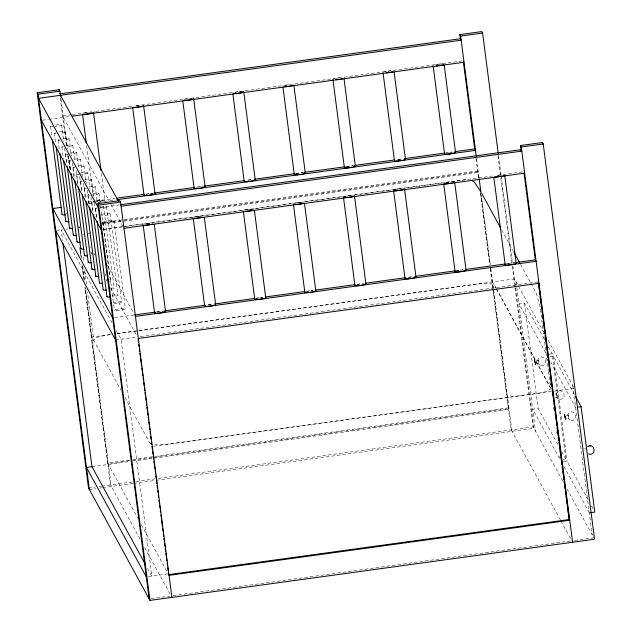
<?xml version="1.0" encoding="UTF-8"?>
<svg xmlns="http://www.w3.org/2000/svg" width="632" height="632" viewBox="0 0 632 632"><rect width="100%" height="100%" fill="white"/><g stroke="black" fill="none" stroke-linecap="round" stroke-linejoin="round"><path stroke-width="0.47" stroke-dasharray="3.16 2.37" d="M83.361 257.019L83.598 261.735M534.475 359.474L535.043 364.435L535.573 364.933L535.525 360.761L534.435 359.474L534.933 361.867M535.233 364.98L534.783 359.426L535.573 364.933L535.075 362.539M538.18 360.043L538.638 363.44L538.18 360.043L535.407 360.414L535.525 361.891L535.873 363.811L538.638 363.44M556.658 393.855C556.903 402.102 558.641 392.014 554.809 394.107M564.495 414.379C563.926 416.915 566.027 422.555 565.79 417.246C564.1 411.029 564.945 417.112 565.245 419.893M564.795 414.331L565.593 419.846L564.834 414.331M568.192 414.947L568.658 418.344L568.192 414.947L565.419 415.327L565.608 417.246L565.885 418.724L568.658 418.344M548.402 371.205L550.551 387.756L549.69 389.754L545.416 391.714L538.883 393.12L165.236 444.509L158.19 444.975L153.465 444.486M87.722 234.227L91.79 231.841M541.15 365.422C549.958 365.968 544.12 352.15 538.361 358.763C536.521 361.149 538.077 365.209 541.205 365.422M559.636 399.234C568.413 399.795 562.551 385.994 556.847 392.575C555.014 394.961 556.555 399.021 559.691 399.234M571.162 420.327C579.979 420.873 574.14 407.063 568.381 413.668C566.533 416.053 568.097 420.114 571.217 420.327M71.353 114.692L62.56 115.901L109.052 200.952M72.332 114.558L94.808 111.469M95.788 111.335L131.946 106.358M135.856 105.82L463.24 60.791M42.352 120.246L48.079 119.456M49.035 119.33L70.192 116.414M87.69 202.169L95.503 201.095M96.483 200.96L115.048 198.401M145.344 194.237L153.165 193.163M196.165 187.246L203.006 186.306M247.957 180.12L251.868 179.583M295.847 173.531L303.668 172.457M345.688 166.682L353.509 165.6M397.481 159.556L401.391 159.019M445.37 152.968L452.212 152.028M84.577 204.16L87.508 203.757M88.48 203.623L94.35 202.817M98.26 202.28L109.004 200.802M109.984 200.668L112.915 200.265M100.275 207.533L119.369 204.902M102.273 222.59L477.547 170.972L478.345 172.425L102.092 224.178M101.697 223.452L123.2 220.497M124.172 220.363L477.95 171.699L478.708 177.576M56.667 230.427L62.394 229.645M66.044 229.14L68.122 228.855M77.665 227.544L79.616 227.275M102.811 229.337L122.174 226.675M123.145 226.54L467.056 179.488M103.142 229.566L122.229 226.943M125.136 226.54L145.66 223.72M146.64 223.586L401.707 188.502M405.618 187.965L444.707 182.585M445.686 182.451L493.576 175.862M497.479 175.325L523.865 171.699M114.59 317.714L134.632 314.957M156.136 312.003L163.949 310.928M207.928 304.877L213.79 304.071M255.818 298.288L262.659 297.348M305.659 291.431L313.472 290.357M356.472 284.44L364.293 283.365M408.272 277.322L415.113 276.382M456.154 270.733L462.995 269.793M505.995 263.876L514.796 262.667M110.45 334.478L91.885 337.038L121.091 390.465M117.291 333.538L514.527 278.902L518.003 285.269M110.252 334.605L98.979 336.659L94.705 338.626L93.844 340.616L87.516 291.921M116.888 333.696L479.159 283.863L486.206 283.397L491.87 283.989L494.643 285.49L495.923 287.821M115.538 340.016L136.544 337.125M140.43 336.587L538.18 281.88M544.207 339.202L524.465 303.099L518.975 303.85L546.704 354.576M549.445 354.197L552.194 353.817L565.877 459.18L563.136 459.559M549.729 356.503L553.387 356.006L574.535 394.684M153.671 446.216L551.42 391.508M554.311 391.113L574.354 388.356L547.273 338.807M555.299 397.504L557.124 397.252M129.133 460.017L107.638 462.979L137.642 517.869M133.044 459.48L508.318 407.861L509.116 409.323L133.842 460.941M152.012 457.655L108.032 463.706L85.146 287.505M152.984 457.521L508.713 408.596L493.205 289.164M91.964 466.7L129.931 461.478M557.89 444.565L538.148 408.462L532.665 409.212L559.92 459.077M88.543 488.03L95.227 487.114M99.042 486.593L100.954 486.324M101.902 486.198L134.932 481.655M135.904 481.521L157.407 478.558M158.379 478.424L533.132 426.884L563.373 482.2M89.341 489.492L96.017 488.576M99.84 488.046L101.744 487.786M102.7 487.651L132.791 483.512M133.771 483.377L155.267 480.423M156.246 480.288L533.929 428.338L512.584 263.963M585.738 448.886L583.739 448.918M563.412 461.866L567.07 461.368L588.684 500.907M148.22 576.645L167.306 574.014M151.08 598.678L170.166 596.055M173.081 595.652L570.83 540.945M574.67 540.415L593.764 537.793L567.149 489.105M149.752 442.89L151.83 444.012M501.666 229.874L513.468 251.465M520.547 264.421L530.461 282.559M530.935 283.428L536.426 293.469L540.052 306.923L545.116 345.878M518.477 286.13L543.496 331.903M548.434 346.936L552.194 353.817M550.717 361.915L575.626 407.474M496.397 288.69L550.551 387.756M492.565 281.919L495.867 287.955M496.333 288.816L550.512 387.93M561.651 451.446L565.877 459.18M591.505 506.066L593.385 509.503M563.934 466.416L589.308 512.836M560.497 520.128L511.177 429.902L492.881 289.006M560.971 520.989L571.336 539.949M110.94 204.405L123.185 226.809M107.306 264.974L133.692 313.235M90.858 251.67L91.798 253.4M105.931 279.249L106.871 280.971M110.64 287.868L136.552 335.268M112.077 322.881L61.193 229.803L62.6 240.571M116.32 330.639L121.028 339.258L151.799 576.155L147.082 567.536M124.86 397.362L150.772 444.762M141.41 524.765L168.262 573.888M140.028 539.041L110.497 485.013L84.83 287.37M144.744 547.66L171.122 595.921M572.766 385.441L592.168 534.877M553.387 356.006L567.07 461.368M547.209 358.47L547.462 360.422M550.377 382.866L550.63 384.817M553.545 407.253L553.798 409.204M556.713 431.64L556.966 433.592M559.123 450.182L559.375 452.133M559.881 456.035L560.134 457.987M545.242 346.857L548.276 370.226M524.465 303.099L538.148 408.462M516.115 281.817L535.525 431.253M498.474 155.361L501.018 174.93M501.144 175.909L512.457 262.983M497.937 155.859L512.165 265.44M512.291 266.42L514.962 286.968M515.088 287.947L533.132 426.884M476.52 158.379L479.064 177.948M481.355 195.557L490.377 265.029M490.803 268.363L511.975 431.356M480.747 193.234L490.029 264.697M490.535 268.608L493.079 288.192M475.936 158.514L478.519 178.445M480.431 193.123L489.705 264.547M490.211 268.458L492.755 288.026M113.958 220.726L125.405 308.874M110.221 213.885L121.668 302.033A5.562 0.774 -7.4 0 1 113.776 303.795M100.591 207.075A5.562 0.774 -7.4 0 1 106.484 207.043L117.923 295.191A5.562 0.774 -7.4 0 1 112.836 296.669M101.412 173.452L104.936 200.581M103.49 206.016L114.187 288.35M102.977 222.235L114.424 310.383M99.003 193.36L100.133 202.082M100.638 205.953L110.45 281.509M89.373 186.551A5.562 0.774 -7.4 0 1 95.266 186.519L97.273 202.019M95.503 208.552L96.886 219.209M84.23 179.93A5.562 0.774 -7.4 0 1 91.529 179.678L93.662 196.149M94.539 202.927L96.554 218.427M86.663 145.905L93.078 195.304M91.759 201.711L93.023 211.396M80.485 173.089A5.562 0.774 -7.4 0 1 87.793 172.836L89.791 188.336M90.929 197.058L92.809 211.586M88.022 194.869L89.531 206.498M78.155 166.026A5.562 0.774 -7.4 0 1 84.048 165.995L86.308 183.438M87.184 190.216L88.946 203.773M84.285 188.028L85.668 198.685M74.418 159.185A5.562 0.774 -7.4 0 1 80.311 159.153L82.563 176.597M83.448 183.375L85.462 198.875M80.541 181.194L81.797 190.88M76.559 152.32L78.7 168.784M79.711 176.533L81.591 191.061M76.804 174.353L78.06 184.038M72.822 145.479L74.837 160.978M76.093 170.664L77.855 184.22M73.067 167.512L74.45 178.161M63.2 138.661A5.562 0.774 -7.4 0 1 69.093 138.637L71.345 156.072M72.23 162.851L73.991 176.415M84.735 270.496L86.505 284.131M69.323 160.67L70.705 171.327M59.455 131.819A5.562 0.774 -7.4 0 1 65.357 131.796L67.482 148.259M68.485 156.009L70.5 171.509M60.988 99.153L67.45 148.915M68.343 155.764L70.373 171.422M80.588 250.059L81.686 258.504M82.697 266.325L84.656 281.382M85.549 288.232L111.295 486.474M80.319 250.304L81.204 257.161M82.35 265.969L84.127 279.676M60.174 97.557L66.526 146.482M67.545 154.311L69.323 168.009M79.616 247.262L80.888 257.042M81.907 264.871L83.811 279.549M65.586 153.829L66.842 163.514M61.604 124.954L63.745 141.418M64.622 148.204L66.636 163.704M61.841 146.987L63.358 158.608M58.105 140.146L59.487 150.803M54.368 133.305L55.75 143.962M50.623 126.463L51.887 136.149M79.995 227.251A5.562 0.774 -7.4 0 1 79.205 227.52M78.645 226.485A5.562 0.774 -7.4 0 1 79.6 226.517M69.093 138.637A5.562 0.774 -7.4 0 1 63.99 140.122M59.993 140.438A5.562 0.774 -7.4 0 1 59.432 139.411M65.357 131.796A5.562 0.774 -7.4 0 1 60.253 133.281M56.256 133.597A5.562 0.774 -7.4 0 1 55.695 132.57M65.76 213.347A5.562 0.774 -7.4 0 1 67.166 213.126M55.719 124.986A5.562 0.774 -7.4 0 1 61.62 125.057A5.562 0.774 -7.4 0 1 55.079 126.605M53.72 126.716A5.562 0.774 -7.4 0 1 51.95 125.729M91.529 179.678A5.562 0.774 -7.4 0 1 84.996 181.337M82.429 181.487A5.562 0.774 -7.4 0 1 81.868 180.452M89.862 247.009A5.562 0.774 -7.4 0 1 90.818 247.041M80.311 159.153A5.562 0.774 -7.4 0 1 75.208 160.639M71.211 160.963A5.562 0.774 -7.4 0 1 70.65 159.935M70.673 152.344A5.562 0.774 -7.4 0 1 76.575 152.415A5.562 0.774 -7.4 0 1 70.041 153.971M68.675 154.082A5.562 0.774 -7.4 0 1 66.913 153.094M94.958 254.609A5.562 0.774 -7.4 0 1 94.16 254.886M91.032 254.001A5.562 0.774 -7.4 0 1 92.398 253.89M93.599 253.851A5.562 0.774 -7.4 0 1 94.555 253.882M84.048 165.995A5.562 0.774 -7.4 0 1 78.953 167.48M74.955 167.804A5.562 0.774 -7.4 0 1 74.386 166.777M83.74 234.085A5.562 0.774 -7.4 0 1 82.942 234.361M65.531 145.723A5.562 0.774 -7.4 0 1 72.735 145.384A5.562 0.774 -7.4 0 1 67.735 146.956M62.773 147.248A5.562 0.774 -7.4 0 1 63.168 146.253M87.793 172.836A5.562 0.774 -7.4 0 1 81.259 174.495M79.893 174.606A5.562 0.774 -7.4 0 1 78.131 173.61M456.423 270.923A5.562 0.774 -7.4 0 1 458.785 270.401M460.191 270.18A5.562 0.774 -7.4 0 1 462.987 269.896M446.05 182.506A5.562 0.774 -7.4 0 1 450.174 181.858M357.333 284.432A5.562 0.774 -7.4 0 1 360.019 283.958M344.013 196.829A5.562 0.774 -7.4 0 1 345.878 196.283M347.166 196.031A5.562 0.774 -7.4 0 1 351.368 195.533M256.079 298.478A5.562 0.774 -7.4 0 1 258.441 297.956M259.847 297.735A5.562 0.774 -7.4 0 1 262.643 297.459M245.714 210.061A5.562 0.774 -7.4 0 1 248.4 209.587M249.83 209.421A5.562 0.774 -7.4 0 1 254.001 209.397M408.699 277.29A5.562 0.774 -7.4 0 1 411.535 276.895M394.889 189.671A5.562 0.774 -7.4 0 1 401.454 188.644M507.583 263.765A5.562 0.774 -7.4 0 1 511.707 263.117M513.073 263.007A5.562 0.774 -7.4 0 1 515.23 262.999M497.423 175.364A5.562 0.774 -7.4 0 1 501.618 174.867M208.355 304.845A5.562 0.774 -7.4 0 1 211.191 304.45M194.545 217.226A5.562 0.774 -7.4 0 1 196.907 216.697M198.314 216.476A5.562 0.774 -7.4 0 1 203.267 216.183M156.989 311.987A5.562 0.774 -7.4 0 1 161.113 311.347M162.471 311.236A5.562 0.774 -7.4 0 1 163.672 311.189M146.822 223.586A5.562 0.774 -7.4 0 1 151.024 223.088M307.247 291.32A5.562 0.774 -7.4 0 1 309.933 290.846M311.363 290.673A5.562 0.774 -7.4 0 1 312.729 290.562M297.079 202.919A5.562 0.774 -7.4 0 1 299.916 202.532M111.098 288.097A5.562 0.774 -7.4 0 1 114.202 288.453A5.562 0.774 -7.4 0 1 110.497 289.614M96.854 200.233A5.562 0.774 -7.4 0 1 102.755 200.305A5.562 0.774 -7.4 0 1 96.214 201.853M94.855 201.964A5.562 0.774 -7.4 0 1 93.086 200.976M109.518 281.248A5.562 0.774 -7.4 0 1 109.913 281.975M93.109 193.392A5.562 0.774 -7.4 0 1 99.011 193.463A5.562 0.774 -7.4 0 1 92.477 195.012M89.91 195.17A5.562 0.774 -7.4 0 1 89.349 194.135M295.626 173.792A5.562 0.774 -7.4 0 1 303.384 172.726M282.931 86.173A5.562 0.774 -7.4 0 1 283.381 85.92M285.253 85.375A5.562 0.774 -7.4 0 1 289.377 84.728M112.038 295.215A5.562 0.774 -7.4 0 1 117.939 295.191M106.484 207.043A5.562 0.774 -7.4 0 1 101.389 208.528M97.391 208.844A5.562 0.774 -7.4 0 1 96.822 207.817M106.176 275.133A5.562 0.774 -7.4 0 1 105.378 275.402M104.817 274.375A5.562 0.774 -7.4 0 1 105.773 274.407M95.266 186.519A5.562 0.774 -7.4 0 1 90.171 188.004M86.173 188.328A5.562 0.774 -7.4 0 1 85.604 187.293M113.089 302.531A5.562 0.774 -7.4 0 1 121.676 302.033M101.641 214.39A5.562 0.774 -7.4 0 1 109.004 213.6A5.562 0.774 -7.4 0 1 108.57 214.706A5.562 0.774 -7.4 0 1 101.128 215.686M346.786 166.635A5.562 0.774 -7.4 0 1 350.91 165.987M352.269 165.876A5.562 0.774 -7.4 0 1 353.47 165.837M333.467 79.032A5.562 0.774 -7.4 0 1 334.265 78.755M336.619 78.234A5.562 0.774 -7.4 0 1 339.463 77.839M445.884 153.126A5.562 0.774 -7.4 0 1 446.958 152.857M449.644 152.383A5.562 0.774 -7.4 0 1 452.441 152.099M435.511 64.709A5.562 0.774 -7.4 0 1 438.197 64.235M439.627 64.061A5.562 0.774 -7.4 0 1 443.806 64.045M146.442 194.19A5.562 0.774 -7.4 0 1 149.136 193.716M150.566 193.542A5.562 0.774 -7.4 0 1 153.134 193.392M136.283 105.789A5.562 0.774 -7.4 0 1 139.119 105.402M96.356 201.079A5.562 0.774 -7.4 0 1 104.011 200.312A5.562 0.774 -7.4 0 1 102.534 201.584M101.246 201.837A5.562 0.774 -7.4 0 1 98.41 202.232M93.947 202.09A5.562 0.774 -7.4 0 1 94.034 201.877M84.909 112.93A5.562 0.774 -7.4 0 1 87.603 112.457M90.392 112.18A5.562 0.774 -7.4 0 1 92.556 112.164M247.902 180.16A5.562 0.774 -7.4 0 1 252.097 179.654M232.758 93.275A5.562 0.774 -7.4 0 1 233.295 92.809M235.167 92.264A5.562 0.774 -7.4 0 1 237.853 91.79M239.291 91.624A5.562 0.774 -7.4 0 1 242.814 91.498M398.152 159.493A5.562 0.774 -7.4 0 1 400.996 159.098M384.351 71.866A5.562 0.774 -7.4 0 1 386.705 71.345M388.111 71.124A5.562 0.774 -7.4 0 1 393.072 70.831M197.816 187.048A5.562 0.774 -7.4 0 1 200.652 186.653M184.007 99.429A5.562 0.774 -7.4 0 1 191.765 98.355M116.304 310.675A5.562 0.774 -7.4 0 0 125.326 309.088A5.562 0.774 -7.4 0 0 118.113 309.119A5.562 0.774 -7.4 0 0 116.304 310.675M104.857 222.527A5.562 0.774 -7.4 0 0 113.879 220.939A5.562 0.774 -7.4 0 0 106.666 220.971A5.562 0.774 -7.4 0 0 104.857 222.527"/><path stroke-width="0.95" d="M587.618 446.713C594.752 441.839 597.09 456.62 588.597 453.871M521.234 151.396L520.468 145.526L542.422 142.508L543.22 143.97L594.562 539.246L149.966 600.4L88.543 488.03L37.201 92.754L59.155 89.736L59.953 91.19L60.593 96.08M460.602 40.488L459.843 34.618L481.797 31.6L482.595 33.054L498.221 153.402M37.201 92.754L37.999 94.208L59.953 91.19M459.843 34.618L460.641 36.079L482.595 33.054M59.692 93.868L460.38 38.749L461.178 40.211L38.536 98.339L98.371 207.794M72.151 116.146L464.038 62.244M117.007 198.132L144.373 194.372M154.145 193.029L194.214 187.514M203.986 186.171L244.055 180.657M254.799 179.18L294.868 173.666M304.64 172.323L344.709 166.816M354.481 165.465L394.55 159.959M404.322 158.616L444.391 153.102M455.143 151.625L474.687 148.931L475.485 150.392L116.825 199.728M61.438 207.343L52.843 208.528L112.678 317.975M149.168 598.946L97.834 203.662L119.788 200.644L120.586 202.098L171.92 597.382M97.834 203.662L98.632 205.116L120.586 202.098M520.468 145.526L521.266 146.987L543.22 143.97M120.325 204.776L521.005 149.658L521.803 151.119L121.123 206.23M123.983 228.27L524.663 173.152M134.632 314.957L155.156 312.137M164.928 310.794L204.997 305.28M214.769 303.937L254.838 298.423M265.59 296.945L304.679 291.565M315.431 290.088L354.52 284.708M365.272 283.231L405.341 277.725M415.113 276.382L455.182 270.867M465.926 269.39L505.023 264.01M515.767 262.533L535.32 259.847L536.11 261.3L135.43 316.411M138.29 338.452L538.978 283.334M92.201 466.669L86.473 467.451L146.308 576.905M577.451 407.221L581.116 406.724L594.799 512.086L590.225 512.71M569.74 520.231L169.06 575.341L168.262 573.888M589.656 445.876L590.738 445.868M472.712 181.273L474.411 182.19L480.589 191.322M481.837 193.597L500.718 228.144M513.942 252.334L519.607 262.699M575.476 396.406L581.116 406.724M60.49 95.321L118.437 201.324M41.396 120.38L101.231 229.835M55.711 230.562L115.538 340.016M145.202 564.084L91.964 466.7L62.979 243.51M542.422 142.508L542.683 144.467M521.266 146.987L572.608 542.264M538.575 282.607L569.345 519.504L168.657 574.614L168.404 572.655M524.031 172.923L535.462 260.984M538.259 282.504L538.559 284.819M538.772 286.422L539.151 289.353M539.404 291.312L539.831 294.607M540.036 296.203L540.471 299.497M540.676 301.101L541.055 304.032M541.308 305.991L541.695 308.922M541.948 310.881L542.375 314.183M542.58 315.771L543.007 319.081M543.22 320.669L543.599 323.6M543.773 324.951L544.231 328.49M544.405 329.849L544.918 333.759M545.124 335.339L545.503 338.278M545.677 339.637L546.135 343.168M546.317 344.527L546.775 348.058M546.949 349.425L547.336 352.364M547.588 354.315L548.047 357.846M548.221 359.213L548.679 362.736M548.86 364.111L549.319 367.627M549.492 369.001L549.872 371.94M550.132 373.899L550.583 377.415M550.764 378.789L551.222 382.305M551.404 383.687L551.783 386.618M552.036 388.577L552.415 391.516M552.652 393.325L553.126 396.983M553.284 398.207L553.687 401.304M553.893 402.853L554.327 406.202M554.525 407.743L554.959 411.092M555.165 412.641L555.67 416.551M555.828 417.744L556.231 420.88M556.429 422.421L556.871 425.778M557.068 427.311L557.503 430.668M557.701 432.209L558.143 435.567M558.34 437.099L558.775 440.464M558.972 441.989L559.407 445.355M559.612 446.879L560.007 449.976M560.244 451.777L560.679 455.143M560.876 456.667L561.319 460.041M561.516 461.558L561.951 464.931M562.148 466.448L562.551 469.513M562.788 471.346L563.223 474.719M563.42 476.236L563.863 479.617M564.06 481.126L564.447 484.159M564.692 486.016L565.087 489.042M565.324 490.914L565.766 494.303M565.964 495.804L566.351 498.814M566.533 500.173L566.991 503.696M567.165 505.071L567.623 508.578M567.805 509.961L568.31 513.879M568.508 515.372L568.887 518.343M504.715 175.119L516.162 263.26A5.562 0.774 -7.4 0 1 510.348 264.84A5.562 0.774 -7.4 0 1 505.26 264.555M493.861 177.592L505.181 264.769M460.641 36.079L476.267 156.42M479.19 178.927L481.015 192.981M463.398 62.015L474.711 149.097M444.209 65.175L455.53 152.352M454.629 182.008L466.076 270.148M433.11 65.72L444.557 153.86M443.775 184.481L455.095 271.657M394.123 72.064L405.444 159.24M404.543 188.897L415.99 277.037M383.024 72.609L394.471 160.749M393.689 191.37L405.009 278.546M344.037 78.953L355.366 166.129M354.457 195.786L365.904 283.926M332.938 79.498L344.385 167.638M343.476 197.295L354.923 285.443M293.825 84.878L305.28 173.018M304.498 203.638L315.818 290.815A5.562 0.774 -7.4 0 1 310.004 292.395A5.562 0.774 -7.4 0 1 304.916 292.118M282.978 87.35L294.299 174.527M293.39 204.183L304.845 292.332M243.747 91.766L255.194 179.907M254.412 210.527L265.732 297.712M232.892 94.239L244.213 181.416M243.304 211.072L254.759 299.22M193.661 98.655L205.108 186.796M204.326 217.416L215.646 304.6M182.806 101.128L194.127 188.312M193.226 217.961L204.673 306.109M143.575 105.544L155.022 193.684M154.24 224.305L165.56 311.489M132.72 108.017L144.041 195.201M143.14 224.85L154.587 312.998M138.147 339.676L138.526 342.615M138.787 344.574L139.04 346.534M139.419 349.472L139.672 351.424M139.925 353.383L140.312 356.322M140.565 358.281L141.584 366.11M141.837 368.069L142.216 371.008M142.469 372.959L142.856 375.898M143.109 377.857L143.488 380.796M143.74 382.755L144.12 385.686M144.38 387.645L144.76 390.584M145.012 392.543L145.392 395.474M145.652 397.433L146.031 400.372M146.284 402.331L146.663 405.27M146.916 407.221L147.303 410.16M147.556 412.119L147.935 415.058M148.188 417.009L148.575 419.948M148.828 421.907L149.207 424.846M149.46 426.805L149.847 429.736M150.1 431.696L150.479 434.634M150.732 436.594L151.119 439.524M151.372 441.484L151.751 444.422M152.004 446.382L152.391 449.312M152.644 451.272L153.023 454.211M153.276 456.17L153.655 459.108M153.916 461.06L154.295 463.999M154.548 465.958L154.927 468.897M155.188 470.856L155.567 473.787M155.82 475.746L156.072 477.705M156.452 480.644L156.839 483.575M157.091 485.534L157.471 488.473M157.724 490.432L157.984 492.391M158.363 495.322L158.616 497.281M158.995 500.22L159.382 503.159M159.635 505.11L160.015 508.049M160.267 510.008L160.52 511.967M160.907 514.906L161.16 516.858M161.413 518.817L162.432 526.646M162.685 528.605L163.064 531.544M163.325 533.503L163.704 536.442M163.957 538.393L164.336 541.332M164.589 543.291L164.976 546.23M165.229 548.181L165.608 551.12M165.861 553.079L166.248 556.018M166.5 557.977L166.88 560.908M167.132 562.867L167.52 565.806M167.772 567.765L168.151 570.696M93.489 112.433L101.033 170.553M98.632 205.116L149.966 600.4M97.138 221.145L106.95 296.7M82.634 114.913L86.284 142.998M93.394 214.303L103.206 289.859M89.657 207.462L99.469 283.018M86.047 201.592L95.732 276.176M82.302 194.751L91.988 269.335M78.439 186.946L88.251 262.493M74.702 180.104L84.514 255.652M70.958 173.263L80.77 248.818M59.155 89.736L59.416 91.687M67.221 166.421L77.033 241.977M63.603 160.552L73.296 235.136M59.866 153.71L69.552 228.294M56.13 146.869L65.815 221.453M52.385 140.028L62.078 214.611M37.999 94.208L89.341 489.492M72.648 228.547A5.562 0.774 -7.4 0 1 70.089 227.828M68.904 221.706A5.562 0.774 -7.4 0 1 65.894 221.24M65.167 214.864A5.562 0.774 -7.4 0 1 62.149 214.398M95.084 269.588A5.562 0.774 -7.4 0 1 92.525 268.869M83.866 249.063A5.562 0.774 -7.4 0 1 81.307 248.352M80.122 242.23A5.562 0.774 -7.4 0 1 77.562 241.511M87.603 255.905A5.562 0.774 -7.4 0 1 85.044 255.194M76.385 235.388A5.562 0.774 -7.4 0 1 73.826 234.67M91.34 262.746A5.562 0.774 -7.4 0 1 88.78 262.027M465.792 269.99A5.562 0.774 -7.4 0 1 460.981 271.634A5.562 0.774 -7.4 0 1 455.174 271.444M454.55 182.221A5.562 0.774 -7.4 0 1 453.302 182.743M452.228 183.011A5.562 0.774 -7.4 0 1 443.933 183.675M365.62 283.768A5.562 0.774 -7.4 0 1 360.09 285.506A5.562 0.774 -7.4 0 1 355.461 284.977M353.928 196.252A5.562 0.774 -7.4 0 1 348.643 197.358A5.562 0.774 -7.4 0 1 343.761 197.46M265.448 297.546A5.562 0.774 -7.4 0 1 260.645 299.189A5.562 0.774 -7.4 0 1 254.83 299.007M253.756 210.029A5.562 0.774 -7.4 0 1 246.401 211.325M415.706 276.879A5.562 0.774 -7.4 0 1 410.176 278.617A5.562 0.774 -7.4 0 1 405.547 278.088M404.006 189.355A5.562 0.774 -7.4 0 1 398.729 190.469A5.562 0.774 -7.4 0 1 393.847 190.572M504.636 175.333A5.562 0.774 -7.4 0 1 503.388 175.854M502.314 176.123A5.562 0.774 -7.4 0 1 494.666 176.889M215.37 304.434A5.562 0.774 -7.4 0 1 209.832 306.172A5.562 0.774 -7.4 0 1 205.203 305.643M202.872 217.187A5.562 0.774 -7.4 0 1 196.315 218.214M164.636 311.221A5.562 0.774 -7.4 0 1 163.917 312.311A5.562 0.774 -7.4 0 1 156.839 313.282A5.562 0.774 -7.4 0 1 155.117 312.532M152.786 224.076A5.562 0.774 -7.4 0 1 145.028 225.142M303.842 203.141A5.562 0.774 -7.4 0 1 296.487 204.436M295.286 204.476A5.562 0.774 -7.4 0 1 294.322 204.444M106.302 290.112A5.562 0.774 -7.4 0 1 103.285 289.646M102.558 283.27A5.562 0.774 -7.4 0 1 99.548 282.804M304.995 172.86A5.562 0.774 -7.4 0 1 299.465 174.598A5.562 0.774 -7.4 0 1 294.828 174.069M292.505 85.612A5.562 0.774 -7.4 0 1 284.74 86.679M110.039 296.953A5.562 0.774 -7.4 0 1 107.021 296.487M98.821 276.429A5.562 0.774 -7.4 0 1 95.803 275.963M110.971 303.708A5.562 0.774 -7.4 0 1 110.766 303.328M355.081 165.963A5.562 0.774 -7.4 0 1 349.551 167.709A5.562 0.774 -7.4 0 1 344.914 167.172M342.591 78.724A5.562 0.774 -7.4 0 1 336.027 79.751M454.606 152.091A5.562 0.774 -7.4 0 1 451.161 153.726A5.562 0.774 -7.4 0 1 444.628 153.647M443.553 64.669A5.562 0.774 -7.4 0 1 436.199 65.965M154.737 193.526A5.562 0.774 -7.4 0 1 149.207 195.264A5.562 0.774 -7.4 0 1 144.578 194.735M143.496 105.757A5.562 0.774 -7.4 0 1 142.247 106.279M141.173 106.547A5.562 0.774 -7.4 0 1 132.878 107.219M92.951 112.899A5.562 0.774 -7.4 0 1 87.674 114.005A5.562 0.774 -7.4 0 1 82.792 114.108M254.909 179.749A5.562 0.774 -7.4 0 1 249.379 181.487A5.562 0.774 -7.4 0 1 244.742 180.957M243.668 91.98A5.562 0.774 -7.4 0 1 243.209 92.225M241.337 92.77A5.562 0.774 -7.4 0 1 233.698 93.536M404.519 158.98A5.562 0.774 -7.4 0 1 401.075 160.615A5.562 0.774 -7.4 0 1 394.55 160.536M392.67 71.835A5.562 0.774 -7.4 0 1 386.113 72.862M204.175 186.535A5.562 0.774 -7.4 0 1 200.731 188.178A5.562 0.774 -7.4 0 1 194.206 188.099M193.582 98.869A5.562 0.774 -7.4 0 1 192.333 99.39M191.259 99.659A5.562 0.774 -7.4 0 1 183.612 100.425"/></g></svg>
